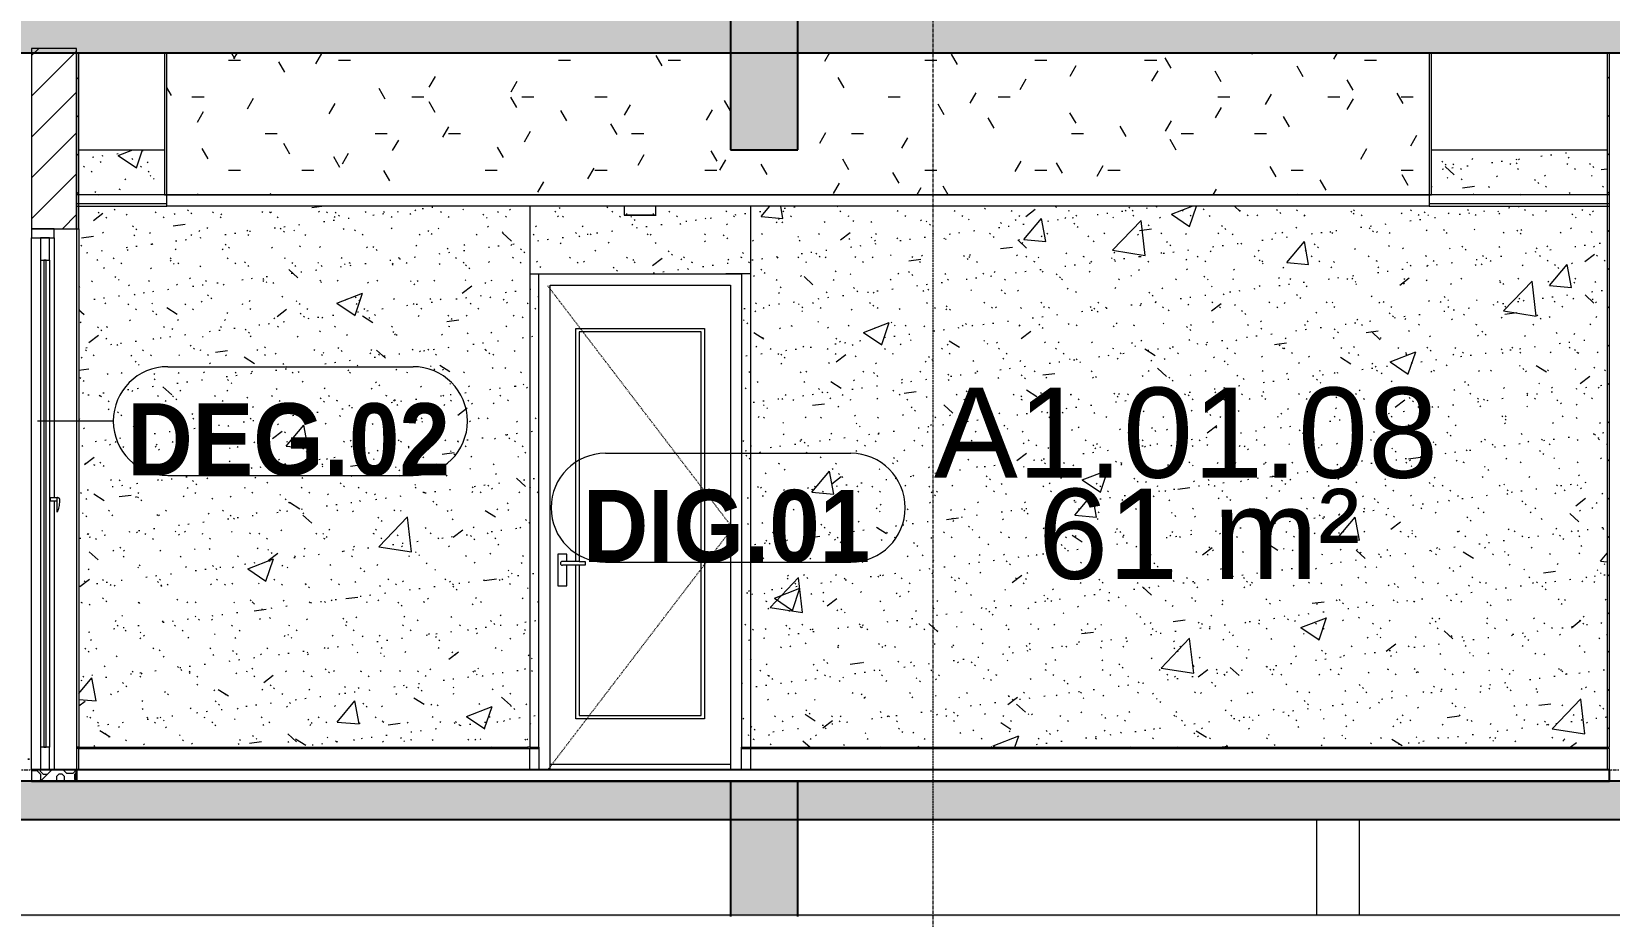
# Model space of a CAD drawing. Header units: millimetres. Extents: x 25061 to 259291, y -8723 to 35400.
# Drawn here: x 34853 to 41853, y 1550 to 5474 of the extents above; entities that cross this region are included whole.
import ezdxf

# ---------------------------------------------------------------- set-up
doc = ezdxf.new("R2010")
doc.units = ezdxf.units.MM
for name, pattern in [('Centre', [31.75, 6.35, -4.7625, 15.875, -4.7625]), ('Dash', [6.35, 3.175, -3.175]), ('Grid Line', [22.225, 12.7, -3.175, 3.175, -3.175])]:
    doc.linetypes.add(name, pattern=pattern)
for name, color, linetype, lineweight in [('0-1', 7, 'Continuous', 5), ('A-AREA-IDEN', 2, 'Continuous', 9), ('A-CLNG', 13, 'Continuous', 9), ('A-CLNG-1', 250, 'Continuous', 18), ('A-CLNG-2', 7, 'Continuous', 9), ('A-CLNG-3', 13, 'Continuous', 18), ('A-CLNG-PATT-2', 9, 'Continuous', 9), ('A-CLNG-PATT-3', 13, 'Continuous', 9), ('A-DETL-GENF-HDLN-1', 7, 'Dash', 9), ('A-DOOR', 31, 'Continuous', 9), ('A-DOOR-1', 7, 'Continuous', 9), ('A-DOOR-FRAM', 31, 'Continuous', 9), ('A-DOOR-GLAZ', 31, 'Continuous', 9), ('A-DOOR-IDEN', 31, 'Continuous', 9), ('A-FLOR-1', 10, 'Continuous', 25), ('A-FLOR-HRAL-1', 253, 'Continuous', 9), ('A-FLOR-LEVL-2', 51, 'Centre', 9), ('A-FLOR-PATT-1', 7, 'Continuous', 9), ('A-FLOR-PATT-2', 9, 'Continuous', 9), ('A-WALL', 113, 'Continuous', 9), ('A-WALL-1', 113, 'Continuous', 18), ('A-WALL-PATT-1', 7, 'Continuous', 9), ('A-WALL-PATT-2', 9, 'Continuous', 9), ('A-WALL-PATT-4', 111, 'Continuous', 9), ('E-LITE-EQPM', 33, 'Continuous', 9), ('E-LITE-EQPM-1', 7, 'Continuous', 9), ('I-WALL-1', 250, 'Continuous', 18), ('I-WALL-2', 7, 'Continuous', 9), ('S-BEAM-1', 12, 'Continuous', 5), ('S-BEAM-2', 10, 'Continuous', 25), ('S-BEAM-3', 7, 'Continuous', 9), ('S-COLS', 52, 'Continuous', 9), ('S-GRID-1', 1, 'Grid Line', 9)]:
    doc.layers.add(name, color=color, linetype=linetype, lineweight=lineweight)
doc.styles.add('Arial', font='arial.ttf', dxfattribs={"height": 400})
doc.styles.add('Arial_B_1', font='arialbd.ttf', dxfattribs={"width": 0.9, "height": 320})
pattern_1 = [(45, (81080.3, 14125), (-84.8528, 84.8528), [])]
pattern_2 = [(50, (81080.3, 14125), (1165.978, -102.01), [121.92, -1341.12]), (355, (81080.3, 14125), (-225.554, 1222.763), [97.536, -1072.896]), (100.451, (81177.5, 14116.5), (940.433, 1120.746), [103.616, -1139.776]), (46.184, (81080.3, 14450.1), (1734.906, -269.074), [182.88, -2011.68]), (96.636, (81224.9, 14427.7), (1519.377, 1583.536), [155.424, -1709.665]), (351.184, (81080.3, 14450.1), (1519.39, 1583.52), [146.304, -1609.344]), (21, (81242.9, 14368.8), (970.332, -654.498), [121.92, -1341.12]), (326, (81242.9, 14368.8), (395.533, 1178.804), [97.536, -1072.896]), (71.451, (81323.7, 14314.3), (1365.87, 524.296), [103.616, -1139.776]), (37.5, (81080.3, 14125), (19.767, 541.1527), [53.645, -1006.246, 53.645, -1035.507, -1076.96]), (37.5, (81080.3, 14125), (19.767, 541.1527), [-2149.043, 53.645, -1023.315]), (7.5, (81080.3, 14125), (427.646, 641.156), [53.645, -567.334, 53.645, -981.862, -410.464]), (7.5, (81080.3, 14125), (427.646, 641.156), [-1656.486, 53.645, -356.819]), (327.5, (80717.8, 14125), (867.782, -36.665), [53.645, -352.755, 53.645, -1214.323, -1682.496]), (327.5, (80717.8, 14125), (867.782, -36.665), [-1674.368, 53.645, -1628.851]), (317.5, (80555.2, 14125), (948.028, 162.731), [53.645, -474.675, 53.645, -788.416, -1194.816]), (317.5, (80555.2, 14125), (948.028, 162.731), [-1370.38, 53.645, -1141.17])]
pattern_3 = [(37.5, (81080.3, 14125), (-5.1206, 156.61216), [5.364, -118.181, 5.364, -132.812, -132.08]), (37.5, (81080.3, 14125), (-5.1206, 156.61216), [-261.722, 5.364, -126.716]), (7.5, (81080.3, 14125), (143.847, 229.3842), [5.364, -61.285, 5.364, -105.989, -42.672]), (7.5, (81080.3, 14125), (143.847, 229.3842), [-178.003, 5.364, -37.308]), (327.5, (80980.33, 14125), (253.11758, 0.46008), [5.364, -35.276, 5.364, -140.94, -191.008]), (327.5, (80980.33, 14125), (253.11758, 0.46008), [-186.944, 5.364, -185.644]), (317.5, (80980.33, 14125), (244.3381, 71.3376), [5.364, -14.956, 5.364, -90.546, -109.728]), (317.5, (80980.33, 14125), (244.3381, 71.3376), [-116.23, 5.364, -104.364])]

# ---------------------------------------------------------------- blocks, each defined once
blk = doc.blocks.new('NCV_TKTC_KET CAU_rvt-1-TKCS_MẶT CẮT 1')
at = {"layer": 'A-FLOR-PATT-1'}
h = blk.add_hatch(color=256, dxfattribs=at)
h.paths.add_polyline_path([(33652.6, 5380), (42052.6, 5380), (42052.6, 5550), (33652.6, 5550)])
h.paths.add_polyline_path([(127252.4, 5380), (127252.4, 5550), (118852.4, 5550), (118852.4, 5380), (126740, 5380)])
h.paths.add_polyline_path([(46552.6, 5380), (54952.6, 5380), (54952.6, 5550), (46552.6, 5550)])
h.paths.add_polyline_path([(114352.4, 5380), (114352.4, 5550), (105952.4, 5550), (105952.4, 5380), (113942, 5380)])
h = blk.add_hatch(color=256, dxfattribs=at)
h.paths.add_polyline_path([(127252.5, 1980), (127252.5, 2150), (105952.5, 2150), (105952.5, 1980), (126740, 1980)])
h.paths.add_polyline_path([(33955, 1980), (54952.6, 1980), (54952.6, 2150), (33652.6, 2150), (33652.6, 1980)])
at = {"layer": 'S-BEAM-1'}
for points in [[(38252.6, 4950), (38252.6, 5550), (37952.6, 5550), (37952.6, 4950)], [(38252.6, 1550), (38252.6, 2150), (37952.6, 2150), (37954.3, 1550)]]:
    blk.add_hatch(color=256, dxfattribs=at).paths.add_polyline_path(points)
at = {"layer": 'A-FLOR-1'}
for p, q in [((33652.6, 5380), (42052.6, 5380)), ((54952.6, 2150), (33652.6, 2150)), ((33652.6, 1980), (54952.6, 1980))]:
    blk.add_line(p, q, dxfattribs=at)
at = {"layer": 'S-BEAM-2'}
for p, q in [((37952.6, 5550), (37952.6, 4950)), ((38252.6, 4950), (38252.6, 5550)), ((37952.6, 4950), (38252.6, 4950)), ((38252.6, 2150), (37952.6, 2150)), ((37952.6, 2150), (37952.6, 1550)), ((38252.6, 1550), (38252.6, 2150))]:
    blk.add_line(p, q, dxfattribs=at)
at = {"layer": 'S-BEAM-3'}
for p, q in [((35062.6, 4950), (35442.4, 4950)), ((41062.6, 4950), (41842.6, 4950))]:
    blk.add_line(p, q, dxfattribs=at)
blk = doc.blocks.new('DOOR_CW_01 CANH MO-PANEL KINH - DIG_02-800x2200-CỬA NHÔM KÍNH-400864-TKCS_MẶT CẮT 1')
at = {"layer": 'A-DOOR-1'}
for p, q in [((38042.564287, 7800), (37932.564287, 7800)), ((38052.564287, 5695), (38052.564287, 5700)), ((38052.564287, 5695), (38052.564287, 5700)), ((38052.564287, 5695), (38052.564287, 5700)), ((38112.564287, 5695), (38112.564287, 5700)), ((38152.564287, 5700), (38152.564287, 5695)), ((38152.564287, 5700), (38152.564287, 5695)), ((38152.564287, 5695), (38152.564287, 5700))]:
    blk.add_line(p, q, dxfattribs=at)
blk = doc.blocks.new('DOOR_CW_01 CANH MO-PANEL KINH - DIW_01-900x2200-CỬA GỖ VÂN LAMINATE-553393-TKCS_MẶT CẮT 1')
at = {"layer": 'A-DOOR-1'}
for p, q in [((37062.564287, 7800), (37172.564287, 7800)), ((36952.564287, 5700), (36952.564287, 5695)), ((36952.564287, 5700), (36952.564287, 5695)), ((36952.564287, 5700), (36952.564287, 5695)), ((36992.564287, 5695), (36992.564287, 5700)), ((37052.564287, 5695), (37052.564287, 5700)), ((37052.564287, 5695), (37052.564287, 5700)), ((37052.564287, 5700), (37052.564287, 5695))]:
    blk.add_line(p, q, dxfattribs=at)
blk = doc.blocks.new('LIC_09 - ĐÈN LED DOWNLIGHT ÂM TRẦN_ P_9W - 6000K - LIC_09 - ĐÈN LED DOWNLIGHT ÂM TRẦN_ P_9W_ ÁNH SÁNG TRẮNG 6000K-513702-TKCS_MẶT CẮT 1')
at = {"layer": 'E-LITE-EQPM-1'}
for p, q in [((37480.9, 8060), (37623.5, 8060)), ((37482.2, 8100), (37482.2, 8060)), ((37552.2, 8060), (37482.2, 8060)), ((37492.2, 8068), (37492.2, 8065)), ((37622.2, 8060), (37552.2, 8060)), ((37612.2, 8065), (37612.2, 8068)), ((37622.2, 8060), (37622.2, 8100))]:
    blk.add_line(p, q, dxfattribs=at)
blk = doc.blocks.new('DOOR_CW_01 CANH MO-PANEL KINH - DIG_01-900x2200-CỬA NHÔM KÍNH-400860-TKCS_MẶT CẮT 1')
at = {"layer": 'A-DETL-GENF-HDLN-1'}
for p, q in [((37962.6, 3273.5), (37142.6, 4347)), ((37142.6, 2200), (37962.6, 3273.5))]:
    blk.add_line(p, q, dxfattribs=at)
at = {"layer": 'A-DOOR-1'}
for p, q in [((37152.6, 2200), (37152.6, 4350)), ((37152.6, 4350), (37952.6, 4350)), ((37952.6, 4350), (37952.6, 2200)), ((37267.6, 3124.5), (37267.6, 4158)), ((37267.6, 4158), (37837.6, 4158)), ((37822.6, 4143), (37282.6, 4143)), ((37282.6, 4143), (37282.6, 3124.5)), ((37822.6, 2441), (37822.6, 4143)), ((37837.6, 4158), (37837.6, 2426)), ((37227.3, 3156), (37187.8, 3156)), ((37187.8, 3156), (37187.8, 3016)), ((37227.3, 3124.5), (37227.3, 3156)), ((37282.6, 3124.5), (37207.6, 3124.5)), ((37282.6, 3107.5), (37207.6, 3107.5)), ((37227.3, 3016), (37227.3, 3107.5)), ((37267.6, 2426), (37267.6, 3107.5)), ((37282.6, 3124.5), (37308.4, 3124.5)), ((37282.6, 3107.5), (37282.6, 2441)), ((37308.4, 3107.5), (37282.6, 3107.5)), ((37308.4, 3124.5), (37308.4, 3107.5)), ((37187.8, 3016), (37227.3, 3016)), ((37837.6, 2426), (37267.6, 2426)), ((37282.6, 2441), (37822.6, 2441)), ((37102.6, 2300), (37102.6, 2295)), ((38002.6, 2295), (38002.6, 2300)), ((37152.6, 2226), (37952.6, 2226))]:
    blk.add_line(p, q, dxfattribs=at)
for start, end in [(90, 180), (180, 270)]:
    blk.add_arc((37207.6, 3116), 8.5, start, end, dxfattribs=at)
blk = doc.blocks.new('Railing - Railing-913076-TKCS_MẶT CẮT 1')
at = {"layer": 'A-FLOR-HRAL-1'}
for p, q in [((38042.564287, 2295), (41842.564287, 2295)), ((38042.564287, 2295), (38042.564287, 2200)), ((41852.564287, 2295), (41842.564287, 2295)), ((41842.564287, 2295), (41842.564287, 2200)), ((41852.564287, 2200), (41852.564287, 2295)), ((41842.564287, 2200), (41852.564287, 2200))]:
    blk.add_line(p, q, dxfattribs=at)
blk = doc.blocks.new('Railing - Railing-913078-TKCS_MẶT CẮT 1')
at = {"layer": 'A-FLOR-HRAL-1'}
for p, q in [((38002.564287, 2200), (38002.564287, 2295)), ((38002.564287, 2295), (38042.564287, 2295))]:
    blk.add_line(p, q, dxfattribs=at)
blk = doc.blocks.new('Railing - Railing-913079-TKCS_MẶT CẮT 1')
at = {"layer": 'A-FLOR-HRAL-1'}
for p, q in [((37062.564287, 2295), (37102.564287, 2295)), ((37062.564287, 2200), (37062.564287, 2295)), ((37102.564287, 2295), (37102.564287, 2200))]:
    blk.add_line(p, q, dxfattribs=at)
blk = doc.blocks.new('Railing - Railing-913080-TKCS_MẶT CẮT 1')
at = {"layer": 'A-FLOR-HRAL-1'}
for p, q in [((35062.6, 2295), (35052.6, 2295)), ((35062.6, 2295), (37062.2, 2295)), ((35062.6, 2200), (35062.6, 2295)), ((37062.2, 2295), (37062.2, 2200))]:
    blk.add_line(p, q, dxfattribs=at)
blk = doc.blocks.new('CL_01-VÁCH DỰNG THẠCH CAO CĂN HỘ LOẠI 1-5A5 - CL_01-VÁCH DỰNG THẠCH CAO CĂN HỘ LOẠI 1A-5-874219-TKCS_MẶT CẮT 1')
at = {"layer": 'A-CLNG-PATT-2'}
h = blk.add_hatch(dxfattribs=at)
h.set_pattern_fill('FP_1', color=256, style=0, pattern_type=2)
h.set_pattern_definition([(0, (81080.3, 14125), (650.24, 162.56), [53.645, -434.035, 53.645, -434.035, -2600.96]), (0, (81080.3, 14125), (650.24, 162.56), [-975.36, 53.645, -921.715, 53.645, -434.035, -1137.92]), (0, (81080.3, 14125), (650.24, 162.56), [-2438.4, 53.645, -271.475, 53.645, -759.155]), (120, (81324.14, 14206.28), (-465.9011, 481.84436), [53.645, -434.035, 53.645, -3034.995]), (120, (81324.14, 14206.28), (-465.9011, 481.84436), [-541.325, -434.035, 53.645, -921.715, -1625.6]), (120, (81324.14, 14206.28), (-465.9011, 481.84436), [-1950.72, 53.645, -434.035, 53.645, -1084.275]), (120, (81324.14, 14206.28), (-465.9011, 481.84436), [-2492.045, -271.475, 53.645, -759.155]), (240, (81405.42, 14531.4), (-184.3389, -644.40436), [53.645, -434.035, 53.645, -3034.995]), (240, (81405.42, 14531.4), (-184.3389, -644.40436), [-541.325, -434.035, 53.645, -921.715, -1625.6]), (240, (81405.42, 14531.4), (-184.3389, -644.40436), [-1950.72, 53.645, -434.035, 53.645, -1084.275]), (240, (81405.42, 14531.4), (-184.3389, -644.40436), [-2492.045, -271.475, 53.645, -759.155])])
h.paths.add_polyline_path([(35452.4, 4750), (41052.6, 4750), (41052.6, 5380), (38252.6, 5380), (38252.6, 4950), (37952.6, 4950), (37952.6, 5380), (35452.4, 5380), (35452.4, 4884.8)])
at = {"layer": 'A-CLNG-1'}
for p, q in [((35452.4, 5380), (35442.4, 5380)), ((35442.4, 5380), (35442.4, 4750)), ((35452.4, 4750), (35452.4, 5380)), ((41062.6, 5380), (41052.6, 5380)), ((41052.6, 5380), (41052.6, 4750)), ((41062.6, 4750), (41062.6, 5380)), ((35442.4, 4750), (35452.4, 4750)), ((41052.6, 4750), (41062.6, 4750))]:
    blk.add_line(p, q, dxfattribs=at)
at = {"layer": 'A-CLNG-2'}
blk.add_line((41052.6, 4750), (35452.6, 4750), dxfattribs=at)
blk = doc.blocks.new('NCV_TKTC_TANG 1_rvt-1-TKCS_MẶT CẮT 1')
at = {"layer": 'A-FLOR-PATT-2'}
h = blk.add_hatch(dxfattribs=at)
h.set_pattern_fill('FP_6', color=256, style=0, pattern_type=2)
h.set_pattern_definition([(180, (81252.7, 14216.3), (-2e-14, -203.2), [19.239, -183.961]), (135, (81266.3, 14202.7), (-203.19986, 1e-14), [19.239, -268.129]), (90, (81266.3, 14183.47), (-203.2, 1e-14), [19.239, -183.961]), (45, (81252.7, 14169.86), (0, 203.19986), [19.239, -268.129]), (0, (81233.46, 14169.86), (0, 203.2), [19.239, -183.961]), (315, (81219.86, 14183.47), (203.19986, 0), [19.239, -268.129]), (270, (81219.86, 14202.7), (203.2, 1e-14), [19.239, -183.961]), (225, (81233.46, 14216.31), (1e-14, -203.19986), [19.239, -268.129]), (180, (81207.18, 14184.3), (-2e-14, -203.2), [22.055, -181.145]), (135, (81222.78, 14168.71), (-203.19986, 1e-14), [22.055, -265.314]), (90, (81222.78, 14146.66), (-203.2, 1e-14), [22.055, -181.145]), (45, (81207.18, 14131.06), (0, 203.19986), [22.055, -265.314]), (0, (81185.13, 14131.06), (0, 203.2), [22.055, -181.145]), (315, (81169.54, 14146.66), (203.19986, 0), [22.055, -265.314]), (270, (81169.54, 14168.71), (203.2, 1e-14), [22.055, -181.145]), (225, (81185.13, 14184.3), (1e-14, -203.19986), [22.055, -265.314]), (180, (81114.68, 14169.67), (-2e-14, -203.2), [14.547, -188.653]), (135, (81124.96, 14159.39), (-203.19986, 1e-14), [14.547, -272.821]), (90, (81124.96, 14144.84), (-203.2, 1e-14), [14.547, -188.653]), (45, (81114.68, 14134.56), (0, 203.19986), [14.547, -272.821]), (0, (81100.13, 14134.56), (0, 203.2), [14.547, -188.653]), (315, (81089.85, 14144.84), (203.19986, 0), [14.547, -272.821]), (270, (81089.85, 14159.39), (203.2, 1e-14), [14.547, -188.653]), (225, (81100.13, 14169.67), (1e-14, -203.19986), [14.547, -272.821]), (90, (81183.32, 14194.78), (-203.2, 1e-14), [29.097, -174.103]), (45, (81162.74, 14174.2), (0, 203.19986), [29.097, -258.271]), (0, (81133.65, 14174.2), (0, 203.2), [29.097, -174.103]), (315, (81113.07, 14194.78), (203.19986, 0), [29.097, -258.271]), (270, (81113.07, 14223.87), (203.2, 1e-14), [29.097, -174.103]), (225, (81133.65, 14244.45), (1e-14, -203.19986), [29.097, -258.271]), (180, (81162.74, 14244.45), (-2e-14, -203.2), [29.097, -174.103]), (135, (81183.32, 14223.87), (-203.19986, 1e-14), [29.097, -258.271]), (90, (81262.35, 14261.4), (-203.2, 1e-14), [37.075, -166.125]), (45, (81236.13, 14235.19), (0, 203.19986), [37.075, -250.293]), (0, (81199.05, 14235.19), (0, 203.2), [37.075, -166.125]), (315, (81172.84, 14261.4), (203.19986, 0), [37.075, -250.293]), (270, (81172.84, 14298.48), (203.2, 1e-14), [37.075, -166.125]), (225, (81199.05, 14324.7), (1e-14, -203.19986), [37.075, -250.293]), (180, (81236.13, 14324.7), (-2e-14, -203.2), [37.075, -166.125]), (135, (81262.35, 14298.48), (-203.19986, 1e-14), [37.075, -250.293]), (90, (81138.85, 14272.68), (-203.2, 1e-14), [19.242, -183.958]), (45, (81125.24, 14259.07), (0, 203.19986), [19.242, -268.127]), (0, (81106, 14259.07), (0, 203.2), [19.242, -183.958]), (315, (81092.4, 14272.68), (203.19986, 0), [19.242, -268.127]), (270, (81092.4, 14291.92), (203.2, 1e-14), [19.242, -183.958]), (225, (81106, 14305.53), (1e-14, -203.19986), [19.242, -268.127]), (180, (81125.24, 14305.53), (-2e-14, -203.2), [19.242, -183.958]), (135, (81138.85, 14291.92), (-203.19986, 1e-14), [19.242, -268.127])])
h.paths.add_polyline_path([(35052.6, 2150), (35052.6, 2200), (34852.6, 2200), (34852.6, 2150)])
at = {"layer": 'A-WALL-PATT-1'}
h = blk.add_hatch(dxfattribs=at)
h.set_pattern_fill('FP_3', color=256, style=0, pattern_type=2)
h.set_pattern_definition(pattern_1)
h.paths.add_polyline_path([(35062.6, 4600), (35062.6, 5380), (35052.6, 5380), (35052.6, 4600)])
h = blk.add_hatch(dxfattribs=at)
h.set_pattern_fill('FP_3', color=256, style=0, pattern_type=2)
h.set_pattern_definition(pattern_1)
h.paths.add_polyline_path([(41852.6, 2300), (41852.6, 5380), (41842.6, 5380), (41842.6, 2300)])
at = {"layer": 'A-WALL-PATT-2'}
h = blk.add_hatch(dxfattribs=at)
h.set_pattern_fill('FP_4', color=256, style=0, pattern_type=2)
h.set_pattern_definition(pattern_2)
h.paths.add_polyline_path([(35062.6, 2300), (37052.6, 2300), (37052.6, 4700), (35062.6, 4700), (35062.6, 2451.9)])
h.paths.add_polyline_path([(35442.4, 4750), (35442.4, 4950), (35062.6, 4950), (35062.6, 4750)])
h = blk.add_hatch(dxfattribs=at)
h.set_pattern_fill('FP_5', color=256, style=0, pattern_type=2)
h.set_pattern_definition(pattern_3)
h.paths.add_polyline_path([(35062.6, 2300), (37052.6, 2300), (37052.6, 4700), (35062.6, 4700), (35062.6, 2451.9)])
h.paths.add_polyline_path([(35442.4, 4750), (35442.4, 4950), (35062.6, 4950), (35062.6, 4750)])
h = blk.add_hatch(dxfattribs=at)
h.set_pattern_fill('FP_4', color=256, style=0, pattern_type=2)
h.set_pattern_definition(pattern_2)
h.paths.add_polyline_path([(38042.6, 2300), (41842.6, 2300), (41842.6, 4700), (38042.6, 4700), (38042.6, 2451.9)])
h.paths.add_polyline_path([(41062.6, 4750), (41842.6, 4750), (41842.6, 4950), (41062.6, 4950), (41062.6, 4884.8)])
h = blk.add_hatch(dxfattribs=at)
h.set_pattern_fill('FP_5', color=256, style=0, pattern_type=2)
h.set_pattern_definition(pattern_3)
h.paths.add_polyline_path([(38042.6, 2300), (41842.6, 2300), (41842.6, 4700), (38042.6, 4700), (38042.6, 2451.9)])
h.paths.add_polyline_path([(41062.6, 4750), (41842.6, 4750), (41842.6, 4950), (41062.6, 4950), (41062.6, 4884.8)])
h = blk.add_hatch(dxfattribs=at)
h.set_pattern_fill('FP_5', color=256, style=0, pattern_type=2)
h.set_pattern_definition(pattern_3)
h.paths.add_polyline_path([(37062.6, 2300), (37062.6, 4700), (37052.6, 4700), (37052.6, 2300)])
h = blk.add_hatch(dxfattribs=at)
h.set_pattern_fill('FP_4', color=256, style=0, pattern_type=2)
h.set_pattern_definition(pattern_2)
h.paths.add_polyline_path([(37102.6, 2300), (37102.6, 4400), (38002.6, 4400), (38002.6, 2300), (38042.6, 2300), (38042.6, 4700), (37622.2, 4700), (37622.2, 4660), (37482.2, 4660), (37482.2, 4700), (37062.6, 4700), (37062.6, 2300)])
h = blk.add_hatch(dxfattribs=at)
h.set_pattern_fill('FP_5', color=256, style=0, pattern_type=2)
h.set_pattern_definition(pattern_3)
h.paths.add_polyline_path([(37102.6, 2300), (37102.6, 4400), (38002.6, 4400), (38002.6, 2300), (38042.6, 2300), (38042.6, 4700), (37622.2, 4700), (37622.2, 4660), (37482.2, 4660), (37482.2, 4700), (37062.6, 4700), (37062.6, 2300)])
at = {"layer": 'A-CLNG-1'}
for p, q in [((35452.6, 4750), (35052.6, 4750)), ((35052.6, 4750), (35052.6, 4700)), ((35052.6, 4700), (35452.6, 4700)), ((35452.6, 4700), (35452.6, 4750)), ((41852.6, 4750), (41052.6, 4750)), ((41052.6, 4750), (41052.6, 4700)), ((41052.6, 4700), (41852.6, 4700)), ((41852.6, 4700), (41852.6, 4750))]:
    blk.add_line(p, q, dxfattribs=at)
at = {"layer": 'A-CLNG-2'}
for p, q in [((35452.6, 4710), (35052.6, 4710)), ((35452.6, 4750), (41052.6, 4750)), ((41052.6, 4700), (35452.6, 4700)), ((41852.6, 4710), (41052.6, 4710))]:
    blk.add_line(p, q, dxfattribs=at)
at = {"layer": 'A-FLOR-1'}
for p, q in [((35052.6, 2200), (34852.6, 2200)), ((41852.6, 2200), (35052.6, 2200)), ((35052.6, 2200), (35052.6, 2150)), ((35052.6, 2150), (35052.6, 2200)), ((41852.6, 2150), (41852.6, 2200)), ((34852.6, 2150), (35052.6, 2150)), ((35052.6, 2150), (41852.6, 2150))]:
    blk.add_line(p, q, dxfattribs=at)
at = {"layer": 'I-WALL-1'}
for p, q in [((35052.6, 5380), (35052.6, 4600)), ((35062.6, 5380), (35052.6, 5380)), ((35062.6, 4600), (35062.6, 5380)), ((41852.6, 5380), (41842.6, 5380)), ((41842.6, 5380), (41842.6, 2300)), ((41852.6, 2300), (41852.6, 5380)), ((35052.6, 4600), (35062.6, 4600)), ((41842.6, 2300), (41852.6, 2300))]:
    blk.add_line(p, q, dxfattribs=at)
at = {"layer": 'I-WALL-2'}
for p, q in [((37062.6, 4700), (37062.6, 2300)), ((38042.6, 4700), (38042.6, 2300)), ((35062.6, 4600), (35062.6, 2300)), ((37102.6, 2300), (37102.6, 4400)), ((37102.6, 4400), (38002.6, 4400)), ((38002.6, 4400), (38002.6, 2300)), ((35062.6, 2300), (35052.6, 2300)), ((35062.6, 2300), (37052.6, 2300)), ((37062.6, 2300), (37052.6, 2300)), ((37062.6, 2300), (37102.6, 2300)), ((38002.6, 2300), (38042.6, 2300)), ((38042.6, 2300), (41842.6, 2300))]:
    blk.add_line(p, q, dxfattribs=at)
at = {"layer": ''}
for name in ['Railing - Railing-913080-TKCS_MẶT CẮT 1', 'Railing - Railing-913079-TKCS_MẶT CẮT 1', 'Railing - Railing-913078-TKCS_MẶT CẮT 1', 'Railing - Railing-913076-TKCS_MẶT CẮT 1']:
    blk.add_blockref(name, (0, 0), dxfattribs=at)
at = {"layer": 'A-CLNG'}
blk.add_blockref('CL_01-VÁCH DỰNG THẠCH CAO CĂN HỘ LOẠI 1-5A5 - CL_01-VÁCH DỰNG THẠCH CAO CĂN HỘ LOẠI 1A-5-874219-TKCS_MẶT CẮT 1', (0, 0), dxfattribs=at)
at = {"layer": 'A-DOOR'}
for name, p in [('DOOR_CW_01 CANH MO-PANEL KINH - DIW_01-900x2200-CỬA GỖ VÂN LAMINATE-553393-TKCS_MẶT CẮT 1', (0, -3400)), ('DOOR_CW_01 CANH MO-PANEL KINH - DIG_01-900x2200-CỬA NHÔM KÍNH-400860-TKCS_MẶT CẮT 1', (0, 0)), ('DOOR_CW_01 CANH MO-PANEL KINH - DIG_02-800x2200-CỬA NHÔM KÍNH-400864-TKCS_MẶT CẮT 1', (0, -3400))]:
    blk.add_blockref(name, p, dxfattribs=at)
at = {"layer": 'E-LITE-EQPM'}
blk.add_blockref('LIC_09 - ĐÈN LED DOWNLIGHT ÂM TRẦN_ P_9W - 6000K - LIC_09 - ĐÈN LED DOWNLIGHT ÂM TRẦN_ P_9W_ ÁNH SÁNG TRẮNG 6000K-513702-TKCS_MẶT CẮT 1', (0, -3400), dxfattribs=at)
blk = doc.blocks.new('NBS_CLDPhysicalSecuritySystems_MtlMeshPnlFncngSym_CLDModsecSecurusS3_InfillPanel - NBS_CLDPhysicalSecuritySystems_MtlMeshPnlFncngSym_CLDModsecSecurusS2_InfillPanel-2369340-TKCS_MẶT CẮT 1')
at = {"layer": ''}
h = blk.add_hatch(dxfattribs=at)
h.set_pattern_fill('FP_18', color=256, style=0, pattern_type=2)
h.set_pattern_definition([(0, (37652.564, 850), (0, 13), []), (90, (37652.564, 850), (-76, 5e-15), [])])
h.paths.add_polyline_path([(33642.6, 971), (33642.6, 1490), (33646.6, 1490), (33646.6, 1500), (33642.6, 1500), (33642.6, 2850), (33403.5, 2850), (33403.5, 971), (33555, 971)])
h.paths.add_polyline_path([(34438.6, 2245), (34852.6, 2245), (34852.6, 2250), (34438.6, 2250)])
h.paths.add_polyline_path([(34352.6, 2245), (34398.6, 2245), (34398.6, 2250), (34352.6, 2250)])
h.paths.add_polyline_path([(36398.6, 2295), (36398.6, 2300), (35438.6, 2300), (35438.6, 2295), (36354.6, 2295)])
h.paths.add_polyline_path([(35052.6, 2295), (35398.6, 2295), (35398.6, 2300), (35052.6, 2300)])
h.paths.add_polyline_path([(37052.6, 2295), (37102.6, 2295), (37102.6, 2300), (37052.6, 2300)])
h.paths.add_polyline_path([(36952.6, 2295), (36952.6, 2300), (36438.6, 2300), (36438.6, 2295)])
for p, q in [((33642.6, 2850), (33403.5, 2850)), ((34398.6, 2250), (34398.6, 2245)), ((34438.6, 2245), (34438.6, 2250)), ((35398.6, 2300), (35398.6, 2295)), ((35438.6, 2295), (35438.6, 2300)), ((36398.6, 2300), (36398.6, 2295)), ((36438.6, 2295), (36438.6, 2300)), ((33642.6, 971), (33403.5, 971)), ((33403.5, 930), (33642.6, 930))]:
    blk.add_line(p, q, dxfattribs=at)
blk = doc.blocks.new('DEG_02-DEG_03 - DEG_02-2500x2400mm-CỬA ĐI 02 CÁNH TRƯỢT-625766-TKCS_MẶT CẮT 1')
at = {"layer": 'A-DOOR'}
for p, q in [((34932.6, 4560), (34892.6, 4560)), ((34892.6, 4560), (34892.6, 4460)), ((34932.6, 4460), (34932.6, 4560)), ((34892.6, 4460), (34932.6, 4460)), ((34892.6, 4460), (34892.6, 2300)), ((34932.6, 4460), (34932.6, 2300)), ((34935.6, 3420), (34932.6, 3420)), ((34932.6, 3380), (34935.6, 3380)), ((34935.6, 3410), (34935.6, 3400)), ((34965.6, 3407), (34935.6, 3407)), ((34935.6, 3400), (34935.6, 3390)), ((34935.6, 3393), (34965.6, 3393)), ((34965.6, 3399.2), (34965.6, 3408.7)), ((34965.6, 3408.7), (34965.6, 3407.4)), ((34965.6, 3406.8), (34965.6, 3406.1)), ((34965.6, 3345.2), (34965.6, 3399.2)), ((34965.6, 3343.7), (34965.6, 3345.2)), ((34965.6, 3345.2), (34965.6, 3343.7)), ((34932.6, 2300), (34892.6, 2300)), ((34892.6, 2300), (34892.6, 2200)), ((34932.6, 2200), (34932.6, 2300)), ((34892.6, 2200), (34932.6, 2200))]:
    blk.add_line(p, q, dxfattribs=at)
at = {"layer": 'A-DOOR', "flags": 128}
for points in [[(34965.6, 3408.7), (34965.6, 3408.7), (34965.7, 3408.7), (34965.7, 3408.7), (34965.8, 3408.7), (34965.9, 3408.7), (34965.9, 3408.7), (34966, 3408.7), (34966, 3408.7), (34966.1, 3408.7), (34966.1, 3408.7), (34966.2, 3408.7), (34966.3, 3408.7), (34966.3, 3408.7), (34966.4, 3408.7), (34966.4, 3408.7), (34966.5, 3408.7), (34966.5, 3408.7), (34966.6, 3408.7), (34966.6, 3408.7), (34966.6, 3408.7), (34966.7, 3408.7), (34966.7, 3408.7), (34966.8, 3408.7), (34966.8, 3408.7), (34966.8, 3408.7), (34966.9, 3408.7), (34966.9, 3408.7), (34966.9, 3408.7), (34966.9, 3408.7), (34967, 3408.7), (34967, 3408.7), (34967, 3408.7), (34967, 3408.7), (34967, 3408.7), (34967, 3408.7), (34967.1, 3408.7), (34967.1, 3408.7), (34967.1, 3408.7)], [(34967.1, 3408.7), (34967.1, 3408.7), (34967, 3408.7), (34967, 3408.7), (34967, 3408.7), (34967, 3408.7), (34967, 3408.7), (34967, 3408.7), (34966.9, 3408.7), (34966.9, 3408.7), (34966.9, 3408.7), (34966.9, 3408.7), (34966.8, 3408.7), (34966.8, 3408.7), (34966.8, 3408.7), (34966.7, 3408.7), (34966.7, 3408.7), (34966.7, 3408.7), (34966.6, 3408.7), (34966.6, 3408.7), (34966.5, 3408.7), (34966.5, 3408.7), (34966.4, 3408.7), (34966.4, 3408.7), (34966.3, 3408.7), (34966.3, 3408.7), (34966.2, 3408.7), (34966.2, 3408.7), (34966.1, 3408.7), (34966.1, 3408.7), (34966, 3408.7), (34965.9, 3408.7), (34965.9, 3408.7), (34965.8, 3408.7), (34965.8, 3408.7), (34965.7, 3408.7), (34965.6, 3408.7), (34965.6, 3408.7), (34965.6, 3408.7)], [(34967.1, 3408.7), (34967.4, 3408.7), (34967.8, 3408.6), (34968.2, 3408.6), (34968.6, 3408.5), (34968.9, 3408.5), (34969.3, 3408.4), (34969.7, 3408.3), (34970, 3408.2), (34970.4, 3408.1), (34970.7, 3407.9), (34971.1, 3407.8), (34971.4, 3407.6), (34971.8, 3407.4), (34972.1, 3407.2), (34972.4, 3407), (34972.7, 3406.8), (34973, 3406.6), (34973.3, 3406.3), (34973.6, 3406.1), (34973.8, 3405.8), (34974.1, 3405.5), (34974.3, 3405.2), (34974.6, 3404.9), (34974.8, 3404.6), (34975, 3404.3), (34975.2, 3404), (34975.4, 3403.7), (34975.6, 3403.3), (34975.7, 3403), (34975.9, 3402.6), (34976, 3402.3), (34976.1, 3401.9), (34976.2, 3401.6), (34976.3, 3401.2), (34976.4, 3400.8), (34976.4, 3400.4), (34976.5, 3400.1), (34976.5, 3399.7), (34976.5, 3399.3), (34976.5, 3399.2)], [(34976.5, 3399.2), (34976.4, 3392.6), (34976, 3386), (34975.3, 3379.5), (34974.4, 3373), (34973.2, 3366.5), (34971.8, 3360.1), (34970.1, 3353.7), (34968.2, 3347.4), (34967.4, 3345.2)]]:
    blk.add_lwpolyline(points, dxfattribs=at)
at = {"layer": 'A-DOOR-FRAM'}
for p, q in [((34952.6, 4600), (34852.6, 4600)), ((34852.6, 4600), (34852.6, 4560)), ((34852.6, 4560), (34952.6, 4560)), ((34852.6, 2200), (34852.6, 4560)), ((34952.6, 4560), (34952.6, 4600)), ((34952.6, 4560), (34952.6, 3406.8)), ((34952.6, 3393.5), (34952.6, 2200))]:
    blk.add_line(p, q, dxfattribs=at)
at = {"layer": 'A-DOOR-GLAZ'}
for p, q in [((34917.6, 4460), (34907.6, 4460)), ((34907.6, 4460), (34907.6, 2300)), ((34917.6, 2300), (34917.6, 4460)), ((34907.6, 2300), (34917.6, 2300))]:
    blk.add_line(p, q, dxfattribs=at)
blk = doc.blocks.new('STN_Door Tag - STN_Door Tag-1788670-TKCS_MẶT CẮT 1')
at = {"layer": 'A-DOOR-IDEN'}
for p, q in [((37398.9, 27404.1), (38487, 27404.1)), ((37398.9, 26921.1), (38487, 26921.1))]:
    blk.add_line(p, q, dxfattribs=at)
for centre, start, end in [((37398.9, 27162.6), 90, 270), ((38487, 27162.6), 270, 90)]:
    blk.add_arc(centre, 241.5, start, end, dxfattribs=at)

msp = doc.modelspace()

# ---------------------------------------------------------------- hatches: boundary and pattern name
at = {"layer": 'A-CLNG-PATT-3'}
h = msp.add_hatch(dxfattribs=at)
h.set_pattern_fill('FP_7', color=256, style=0, pattern_type=2)
h.set_pattern_definition([(0, (81080.3, 14125), (1300.48, 325.12), [53.645, -921.715, 53.645, -6123.635]), (0, (81080.3, 14125), (1300.48, 325.12), [-1029.005, -921.715, 53.645, -1897.075, -3251.2]), (0, (81080.3, 14125), (1300.48, 325.12), [-3901.44, 53.645, -921.715, 53.645, -2222.195]), (0, (81080.3, 14125), (1300.48, 325.12), [-4930.445, -596.595, 53.645, -1571.955]), (120, (81567.98, 14287.56), (-931.8022, 963.6887), [53.645, -921.715, -6177.28]), (120, (81567.98, 14287.56), (-931.8022, 963.6887), [-975.36, 53.645, -921.715, -5201.92]), (120, (81567.98, 14287.56), (-931.8022, 963.6887), [-1950.72, 53.645, -1897.075, -3251.2]), (120, (81567.98, 14287.56), (-931.8022, 963.6887), [-3901.44, 53.645, -921.715, -2275.84]), (120, (81567.98, 14287.56), (-931.8022, 963.6887), [-4876.8, 53.645, -596.595, -1625.6]), (120, (81567.98, 14287.56), (-931.8022, 963.6887), [-5527.04, 53.645, -1571.955]), (240, (81730.54, 14937.8), (-368.6778, -1288.8087), [53.645, -921.715, -6177.28]), (240, (81730.54, 14937.8), (-368.6778, -1288.8087), [-975.36, 53.645, -921.715, -5201.92]), (240, (81730.54, 14937.8), (-368.6778, -1288.8087), [-1950.72, 53.645, -1897.075, -3251.2]), (240, (81730.54, 14937.8), (-368.6778, -1288.8087), [-3901.44, 53.645, -921.715, -2275.84]), (240, (81730.54, 14937.8), (-368.6778, -1288.8087), [-4876.8, 53.645, -596.595, -1625.6]), (240, (81730.54, 14937.8), (-368.6778, -1288.8087), [-5527.04, 53.645, -1571.955])])
h.paths.add_polyline_path([(106252.6, 1550), (126952.6, 1550), (126952.6, 1555), (106252.6, 1555)])
h.paths.add_polyline_path([(33955, 1550), (54652.6, 1550), (54652.6, 1555), (33952.6, 1555), (33952.6, 1550)])
at = {"layer": 'A-WALL-PATT-4'}
h = msp.add_hatch(dxfattribs=at)
h.set_pattern_fill('FP_8', color=256, style=0, pattern_type=2)
h.set_pattern_definition([(45, (81080.3, 14125), (-90.50967, 90.50967), [])])
h.paths.add_polyline_path([(34852.6, 2150), (35052.6, 2150), (35052.6, 2200), (34852.6, 2200)])
h.paths.add_polyline_path([(35052.6, 4600), (35052.6, 5400), (34852.6, 5400), (34852.6, 4600)])

# ---------------------------------------------------------------- linework, layer by layer
at = {"layer": 'A-CLNG-3'}
msp.add_line((54652.6, 1555), (33952.6, 1555), dxfattribs=at)
at = {"layer": 'A-DOOR-IDEN'}
msp.add_line((34878.5, 3748.4), (35215.2, 3748.4), dxfattribs=at)
at = {"layer": 'A-FLOR-LEVL-2'}
msp.add_line((25061.1, 2200), (134152.6, 2200), dxfattribs=at)
at = {"layer": 'A-WALL'}
for p, q in [((35052.6, 4600), (35052.6, 2200)), ((40742.6, 1980), (40742.6, 1555))]:
    msp.add_line(p, q, dxfattribs=at)
at = {"layer": 'A-WALL-1'}
for p, q in [((35052.6, 5400), (34852.6, 5400)), ((34852.6, 5400), (34852.6, 4600)), ((35052.6, 4600), (35052.6, 5400)), ((34852.6, 4600), (35052.6, 4600)), ((35052.6, 2200), (34852.6, 2200)), ((34852.6, 2200), (34852.6, 2150)), ((35052.6, 2150), (35052.6, 2200)), ((34852.6, 2150), (35052.6, 2150))]:
    msp.add_line(p, q, dxfattribs=at)
at = {"layer": 'S-COLS'}
msp.add_line((40552.6, 1980), (40552.6, 1555), dxfattribs=at)
at = {"layer": 'S-GRID-1'}
msp.add_line((38852.6, -3283.1), (38852.6, 30285.9), dxfattribs=at)

# ---------------------------------------------------------------- block references
at = {"layer": ''}
msp.add_blockref('NBS_CLDPhysicalSecuritySystems_MtlMeshPnlFncngSym_CLDModsecSecurusS3_InfillPanel - NBS_CLDPhysicalSecuritySystems_MtlMeshPnlFncngSym_CLDModsecSecurusS2_InfillPanel-2369340-TKCS_MẶT CẮT 1', (0, 0), dxfattribs=at)
at = {"layer": '0-1'}
for name in ['NCV_TKTC_KET CAU_rvt-1-TKCS_MẶT CẮT 1', 'NCV_TKTC_TANG 1_rvt-1-TKCS_MẶT CẮT 1']:
    msp.add_blockref(name, (0, 0), dxfattribs=at)
at = {"layer": 'A-DOOR'}
msp.add_blockref('DEG_02-DEG_03 - DEG_02-2500x2400mm-CỬA ĐI 02 CÁNH TRƯỢT-625766-TKCS_MẶT CẮT 1', (0, 0), dxfattribs=at)
at = {"layer": 'A-DOOR-IDEN'}
for p in [(-1942.2, -23415.9), (0, -23800)]:
    msp.add_blockref('STN_Door Tag - STN_Door Tag-1788670-TKCS_MẶT CẮT 1', p, dxfattribs=at)

# ---------------------------------------------------------------- texts
at = {"layer": 'A-AREA-IDEN', "char_height": 400, "line_spacing_factor": 0.936439, "style": 'Arial'}
for s, insert, width, attachment_point in [('\\pt8,16,24,32,40,48,56,64,72,80,88,96,104,112,120,128,136,144,152,160,168,176,184,192,200,208,216,224,232,240,248,256;A1.01.08', (39973.9, 3490.1), 2233.6, 8), ('\\pt8,16,24,32,40,48,56,64,72,80,88,96,104,112,120,128,136,144,152,160,168,176,184,192,200,208,216,224,232,240,248,256;61 m²', (40031.9, 3244.2), 1449.6, 5)]:
    msp.add_mtext(s, dxfattribs=dict(at, insert=insert, width=width, attachment_point=attachment_point))
at = {"layer": 'A-DOOR-IDEN', "char_height": 320, "attachment_point": 5, "line_spacing_factor": 0.936439, "style": 'Arial_B_1'}
for s, insert, width in [('\\pt7.2,14.4,21.6,28.8,36,43.2,50.4,57.6,64.8,72,79.2,86.4,93.6,100.8,108,115.2,122.4,129.6,136.8,144,151.2,158.4,165.6,172.8,180,187.2,194.4,201.6,208.8,216,223.2,230.4;DEG.02', (35992.7, 3663.7), 1467.36), ('\\pt7.2,14.4,21.6,28.8,36,43.2,50.4,57.6,64.8,72,79.2,86.4,93.6,100.8,108,115.2,122.4,129.6,136.8,144,151.2,158.4,165.6,172.8,180,187.2,194.4,201.6,208.8,216,223.2,230.4;DIG.01', (37935.5, 3279.6), 1304.64)]:
    msp.add_mtext(s, dxfattribs=dict(at, insert=insert, width=width))

doc.saveas('drawing.dxf')
